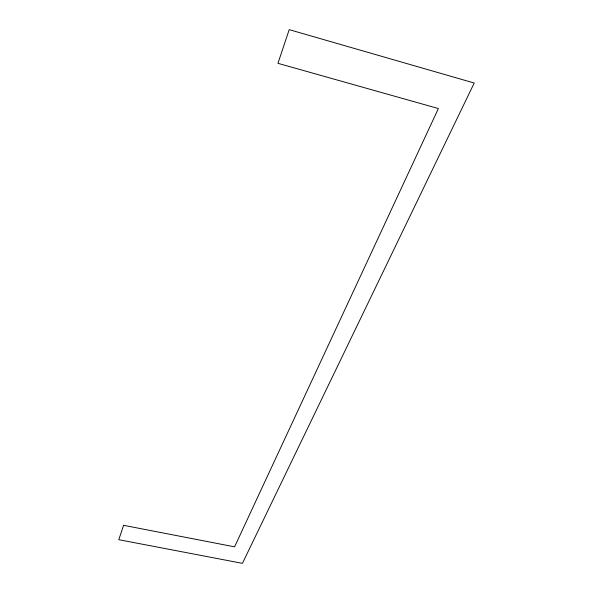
<?xml version="1.0" encoding="UTF-8"?>
<svg xmlns="http://www.w3.org/2000/svg" width="593" height="593" viewBox="0 0 593 593"><rect width="100%" height="100%" fill="white"/><g stroke="black" fill="none" stroke-linecap="round" stroke-linejoin="round"><path stroke-width="0.89" d="M123.589 525.316L118.785 539.697L242.426 563.35L474.215 83.027L289.206 29.65L277.954 63.325L438.383 108.549L234.569 546.835L123.589 525.316"/></g></svg>
